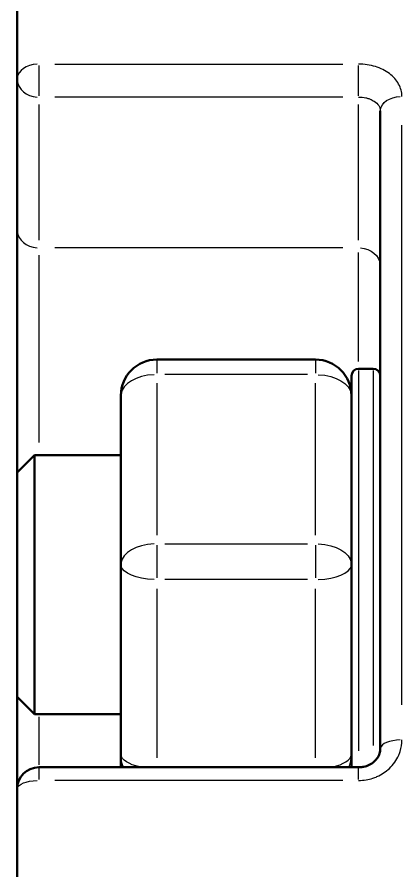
# Model space of a CAD drawing. Header units: millimetres. Extents: x 0 to 420, y 0 to 297.
# Drawn here: x 114.45 to 122.93, y 198.75 to 217.58 of the extents above; entities that cross this region are included whole.
import ezdxf

# ---------------------------------------------------------------- set-up
doc = ezdxf.new("R2010")
doc.units = ezdxf.units.MM
doc.header["$LTSCALE"] = 0.75
doc.layers.add('Visible', color=7, linetype='Continuous', lineweight=50)
doc.layers.add('Visible Narrow', color=7, linetype='Continuous', lineweight=25)

msp = doc.modelspace()

# ---------------------------------------------------------------- linework, layer by layer
at = {"layer": 'Visible'}
for p, q in [((114.451, 232.314), (114.451, 216.215)), ((114.451, 212.891), (114.451, 216.215)), ((122.452, 201.447), (122.452, 215.51)), ((114.451, 212.891), (114.451, 207.54)), ((121.023, 210.028), (117.53, 210.028)), ((122.293, 209.826), (121.975, 209.826)), ((121.817, 209.667), (121.817, 201.037)), ((116.737, 205.505), (116.737, 209.235)), ((114.451, 207.54), (114.832, 207.921)), ((114.832, 202.206), (114.832, 207.921)), ((114.832, 207.921), (116.737, 207.921)), ((114.451, 202.587), (114.451, 207.54)), ((116.737, 201.334), (116.737, 205.505)), ((114.451, 202.587), (114.451, 200.56)), ((114.451, 202.587), (114.832, 202.206)), ((114.832, 202.206), (116.737, 202.206)), ((116.737, 201.037), (116.737, 201.334)), ((121.975, 201.037), (114.927, 201.037)), ((114.451, 200.56), (114.451, 128.237))]:
    msp.add_line(p, q, dxfattribs=at)
at = {"layer": 'Visible', "extrusion": (0, 0, -1)}
for centre, radius, start, end in [((-117.53, 209.235), 0.794, 0, 90), ((-121.023, 209.235), 0.794, 90, 180), ((-121.975, 209.667), 0.159, 0, 90), ((-122.293, 209.667), 0.159, 90, 180), ((-114.927, 200.56), 0.476, 0, 90)]:
    msp.add_arc(centre, radius, start, end, dxfattribs=at)
at = {"layer": 'Visible'}
msp.add_open_spline([(121.975, 201.037), (121.978, 201.037), (121.981, 201.037), (121.992, 201.037), (122, 201.037), (122.034, 201.039), (122.059, 201.042), (122.128, 201.057), (122.171, 201.071), (122.249, 201.11), (122.285, 201.134), (122.347, 201.19), (122.374, 201.222), (122.419, 201.293), (122.435, 201.333), (122.449, 201.397), (122.452, 201.422), (122.452, 201.447)], degree=3, knots=[0, 0, 0, 0, 0.00083655, 0.00083655, 0.00334718, 0.00334718, 0.01090541, 0.01090541, 0.0247174, 0.0247174, 0.03872007, 0.03872007, 0.05380401, 0.05380401, 0.07104134, 0.07104134, 0.08187538, 0.08187538, 0.08187538, 0.08187538], dxfattribs=at)
at = {"layer": 'Visible Narrow'}
for p, q in [((115.279, 216.544), (121.623, 216.544)), ((114.927, 216.513), (114.927, 215.841)), ((121.975, 215.841), (121.975, 216.513)), ((121.623, 215.817), (115.279, 215.817)), ((114.927, 215.651), (114.927, 212.659)), ((121.975, 212.659), (121.975, 215.651)), ((122.928, 202.417), (122.928, 215.2)), ((121.623, 212.493), (115.279, 212.493)), ((114.927, 212.327), (114.927, 208.198)), ((121.975, 209.984), (121.975, 212.388)), ((117.53, 210.027), (117.53, 209.726)), ((121.023, 210.027), (121.023, 209.726)), ((121.975, 209.787), (121.975, 201.397)), ((122.293, 209.788), (122.293, 201.516)), ((120.848, 209.696), (117.705, 209.696)), ((117.53, 209.509), (117.53, 206.153)), ((121.023, 206.153), (121.023, 209.509)), ((117.53, 205.932), (117.53, 205.214)), ((117.705, 205.966), (120.848, 205.966)), ((121.023, 205.932), (121.023, 205.214)), ((120.848, 205.176), (117.705, 205.176)), ((117.53, 204.969), (117.53, 201.244)), ((121.023, 201.244), (121.023, 204.969)), ((114.927, 202.146), (114.927, 201.093)), ((114.927, 201.036), (114.927, 200.771)), ((121.975, 200.771), (121.975, 201.036)), ((121.623, 200.746), (115.279, 200.746))]:
    msp.add_line(p, q, dxfattribs=at)
for centre, major_axis, ratio, start_param, end_param in [((114.927, 216.215), (-0.476, 0), 0.690636, -1.492257, -0.07854), ((114.927, 216.215), (0.476, 0), 0.835698, 3.220132, 4.633849), ((114.927, 212.891), (0.476, 0), 0.835698, 3.220132, 4.633849), ((117.53, 209.235), (-0.794, 0), 0.581062, -1.492257, -0.07854), ((117.53, 205.505), (-0.794, 0), 0.581062, -1.492257, -0.07854), ((121.023, 205.505), (-0.794, 0), 0.414292, 1.649336, 3.063053), ((122.928, 201.447), (-0.476, 0), 0.406845, -1.492257, -0.07854), ((121.023, 201.334), (-0.794, 0), 0.414292, 2.068267, 3.085102), ((121.023, 201.334), (-0.794, 0), 0.995354, 2.774973, 3.122297)]:
    msp.add_ellipse(centre, major_axis=major_axis, ratio=ratio, start_param=start_param, end_param=end_param, dxfattribs=at)
at = {"layer": 'Visible Narrow', "extrusion": (0, 0, -1)}
for centre, major_axis, ratio, start_param, end_param in [((122.928, 215.51), (-0.476, 0), 0.677083, 0.07854, 1.492257), ((121.975, 212.095), (0.476, 0), 0.835698, -1.492257, -0.07854), ((121.023, 209.235), (0.794, 0), 0.581062, -1.492257, -0.07854), ((121.023, 205.505), (0.794, 0), 0.581062, -1.492257, -0.07854), ((117.53, 205.505), (0.794, 0), 0.414292, 1.649336, 3.063053), ((117.53, 201.334), (0.794, 0), 0.995354, 2.774973, 3.122297), ((117.53, 201.334), (0.794, 0), 0.414292, 2.068267, 3.085102), ((114.927, 200.56), (-0.476, 0), 0.389806, 0.07854, 1.492257)]:
    msp.add_ellipse(centre, major_axis=major_axis, ratio=ratio, start_param=start_param, end_param=end_param, dxfattribs=at)
at = {"layer": 'Visible Narrow'}
for points, knots in [([(122.928, 215.832), (122.928, 215.926), (122.903, 216.019), (122.856, 216.104), (122.81, 216.189), (122.74, 216.268), (122.652, 216.334), (122.565, 216.399), (122.459, 216.453), (122.343, 216.489), (122.286, 216.507), (122.225, 216.521), (122.164, 216.53), (122.102, 216.539), (122.039, 216.544), (121.975, 216.544)], [0, 0, 0, 0, 0.25, 0.25, 0.25, 0.5, 0.5, 0.5, 0.75, 0.75, 0.75, 0.875, 0.875, 0.875, 1, 1, 1, 1]), ([(121.975, 215.817), (122.029, 215.817), (122.082, 215.811), (122.131, 215.8), (122.141, 215.798), (122.15, 215.796), (122.159, 215.794), (122.184, 215.787), (122.208, 215.779), (122.231, 215.77), (122.262, 215.757), (122.291, 215.742), (122.316, 215.725), (122.359, 215.697), (122.393, 215.664), (122.416, 215.628), (122.439, 215.591), (122.452, 215.55), (122.452, 215.51)], [0, 0, 0, 0, 0.206471, 0.206471, 0.206471, 0.245218, 0.245218, 0.245218, 0.353235, 0.353235, 0.353235, 0.5, 0.5, 0.5, 0.747145, 0.747145, 0.747145, 1, 1, 1, 1]), ([(121.975, 200.746), (122.031, 200.746), (122.086, 200.751), (122.141, 200.76), (122.189, 200.768), (122.237, 200.78), (122.284, 200.795), (122.301, 200.801), (122.318, 200.807), (122.335, 200.814), (122.35, 200.819), (122.365, 200.825), (122.379, 200.832), (122.481, 200.877), (122.575, 200.938), (122.653, 201.013), (122.74, 201.096), (122.81, 201.195), (122.857, 201.303), (122.868, 201.33), (122.879, 201.357), (122.888, 201.385), (122.914, 201.468), (122.928, 201.554), (122.928, 201.641)], [0, 0, 0, 0, 0.109422, 0.109422, 0.109422, 0.207067, 0.207067, 0.207067, 0.243683, 0.243683, 0.243683, 0.275723, 0.275723, 0.275723, 0.5, 0.5, 0.5, 0.75, 0.75, 0.75, 0.8125, 0.8125, 0.8125, 1, 1, 1, 1])]:
    msp.add_open_spline(points, degree=3, knots=knots, dxfattribs=at)

doc.saveas('drawing.dxf')
